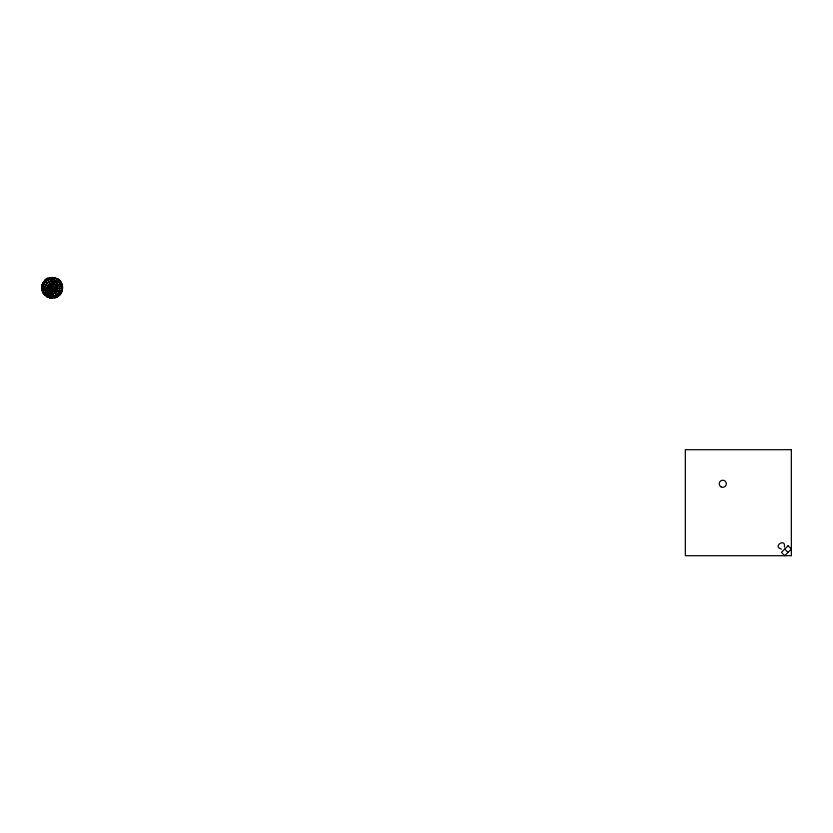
<?xml version="1.0" encoding="UTF-8"?>
<svg xmlns="http://www.w3.org/2000/svg" width="833" height="833" viewBox="0 0 833 833"><rect width="100%" height="100%" fill="white"/><g stroke="black" fill="none" stroke-linecap="round" stroke-linejoin="round"><path stroke-width="1.25" d="M54.853 297.881C63.725 296.017 65.515 282.876 57.487 278.701C62.642 281.585 64.349 290.686 59.424 295.267L52.208 289.041L44.743 280.367C54.749 268.736 48.918 301.879 57.487 296.85L57.31 296.215M54.853 297.225L54.947 297.902L52.208 298.256L49.48 297.902L49.574 297.225L47.106 296.215L46.929 296.85L52.208 298.235M49.48 277.649L54.947 277.649L49.48 297.902M784.467 547.031C785.79 537.452 772.056 546.635 781.416 549.082M54.572 278.378L54.947 277.649M54.853 277.67L57.487 278.701L57.31 279.336L47.106 296.871C42.931 294.695 40.817 289.592 42.014 285.063L44.992 280.284L47.106 278.68L47.637 279.284M59.674 280.367C56.28 285.188 48.772 293.653 44.992 294.611L46.409 295.684M58.008 295.684L61.038 292.508M42.014 287.447L43.066 288.405L52.208 289.041L61.35 288.405L62.413 287.447M43.378 282.387L42.014 285.063L44.992 286.75L57.31 290.228L61.038 290.759L62.413 290.488L62.059 290.071M61.35 293.018L54.572 290.363L44.295 283.876L43.066 282.533L44.743 280.367L45.742 280.721M59.424 295.267L59.424 294.611M60.132 282.606L61.35 282.533L56.779 286.25L45.742 292.383L43.066 293.018L42.358 290.071M47.106 278.68L52.208 289.041L57.487 296.85M42.358 284.824L43.378 284.792M62.059 284.824L62.059 285.48L59.424 286.75L52.208 289.041L42.014 290.488M784.728 549.082L788.039 552.394M44.992 295.267C32.289 280.96 61.257 269.101 62.413 288.103M52.208 277.295L52.208 298.256M43.378 286.063C39.942 297.246 58.414 302.129 61.038 290.759C64.474 279.576 46.002 274.692 43.378 286.063M44.992 286.75C42.191 295.892 57.279 299.87 59.424 290.592C62.225 281.46 47.137 277.472 44.992 286.75M47.106 287.52C45.128 293.976 55.79 296.798 57.31 290.228C59.289 283.772 48.626 280.96 47.106 287.52M49.574 288.301C53.291 300.088 58.727 279.93 49.574 288.301M788.039 545.771L781.416 552.394L784.728 555.705L791.35 549.082L788.039 545.771M791.35 449.695L685.34 449.695L685.34 555.705L791.35 555.705L791.35 449.695M721.024 486.847A3.551 3.551 0 0 0 726.345 483.765A3.551 3.551 0 0 0 721.024 480.693A3.551 3.551 0 0 0 721.024 486.847"/></g></svg>
